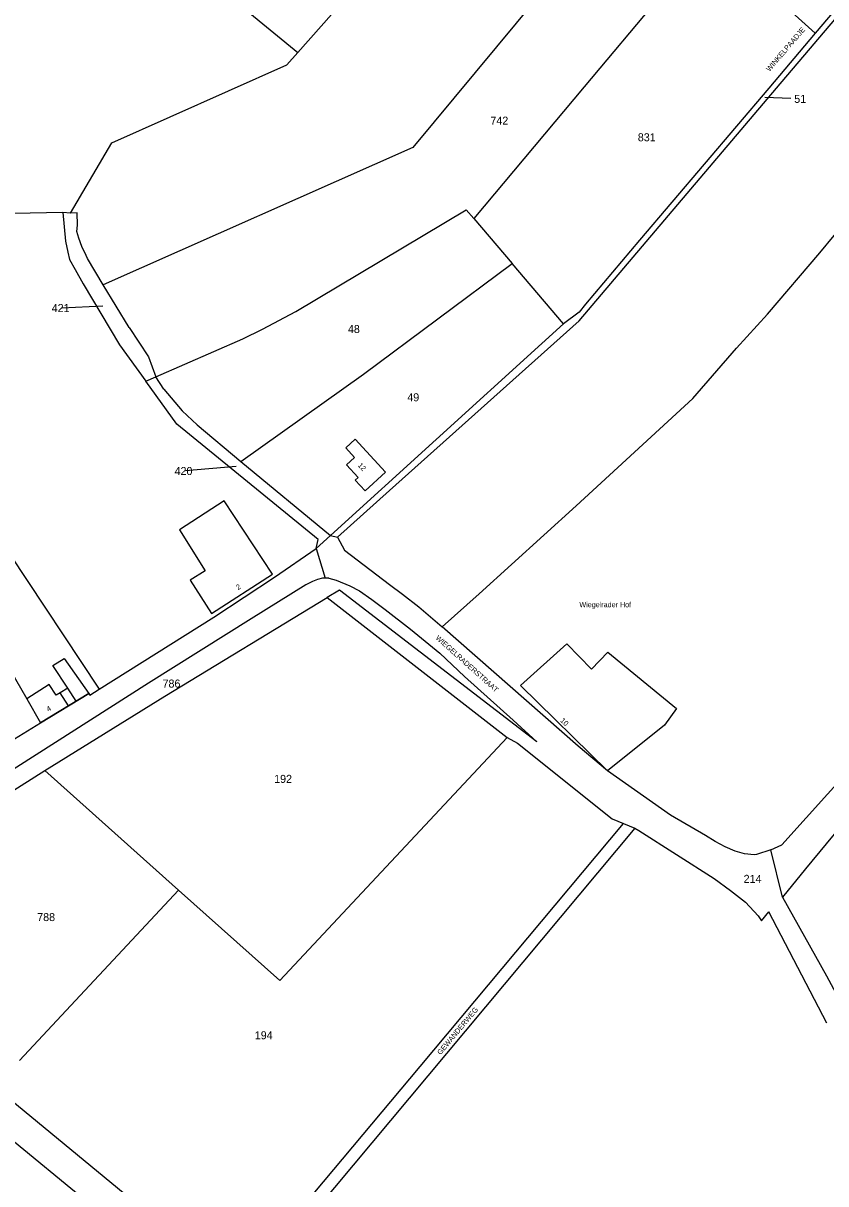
# Model space of a CAD drawing. Extents: x 191922 to 199923, y 328959 to 333350.
# Drawn here: x 192876.4 to 193147.3, y 331130.5 to 331521.9 of the extents above; entities that cross this region are included whole.
import ezdxf

# ---------------------------------------------------------------- set-up
doc = ezdxf.new("R2010")
doc.units = 0
for name, color, linetype in [('bijgebouwen', 7, 'Continuous'), ('bouwvlak', 7, 'Continuous'), ('enkelbestemming', 7, 'Continuous'), ('Level 6', 7, 'Continuous'), ('maatvoering - maximum aantal wooneenheden', 7, 'Continuous'), ('Maatvoering_symbolen', 7, 'Continuous'), ('recreatiewoning', 7, 'Continuous')]:
    doc.layers.add(name, color=color, linetype=linetype)

msp = doc.modelspace()

# ---------------------------------------------------------------- linework, layer by layer
at = {"layer": 'bouwvlak'}
for p, q in [((193135.51, 331496.43), (193126.67, 331496.8)), ((192889.44, 331425.9), (192903.31, 331426.55)), ((192931.12, 331371.02), (192948.23, 331372.49))]:
    msp.add_line(p, q, dxfattribs=at)
at = {"layer": 'Level 6'}
for p, q in [((193223.32, 331612.42), (193143.75, 331518.53)), ((193130.6, 331500), (193222.2, 331608.13)), ((193084.41, 331572.16), (193007.94, 331479.95)), ((193108.05, 331550.79), (193065.69, 331500.42)), ((193143.75, 331518.53), (193128.05, 331500)), ((193065.69, 331500.42), (193028.44, 331456.03)), ((193064.09, 331421.5), (193130.6, 331500)), ((193128.05, 331500), (193084.42, 331448.65)), ((193007.94, 331479.95), (192903.43, 331433.64)), ((192889.78, 331458.05), (192864.58, 331457.53)), ((192892.37, 331457.83), (192889.78, 331458.05)), ((192892.37, 331457.83), (192889.78, 331458.05)), ((192894.66, 331457.9), (192892.37, 331457.83)), ((192894.67, 331453.75), (192894.66, 331457.9)), ((193028.44, 331456.03), (193041.4, 331440.83)), ((192894.48, 331451.57), (192894.67, 331453.75)), ((192895.18, 331449.32), (192894.48, 331451.57)), ((192896.14, 331446.51), (192895.18, 331449.32)), ((192897.67, 331443.55), (192896.14, 331446.51)), ((193084.42, 331448.65), (193066.18, 331427.12)), ((192898.08, 331442.48), (192897.67, 331443.55)), ((192903.43, 331433.64), (192898.08, 331442.48)), ((193058.79, 331420.43), (193041.4, 331440.83)), ((192912.18, 331419.21), (192903.43, 331433.64)), ((193066.18, 331427.12), (193064.01, 331424.45)), ((193064.01, 331424.45), (193058.79, 331420.43)), ((193058.79, 331420.43), (193051.43, 331413.87)), ((193051.43, 331413.87), (192980.08, 331349.12)), ((192917.79, 331401.14), (192921.14, 331402.61)), ((192928.3, 331386.69), (192917.79, 331401.14)), ((192928.3, 331386.69), (192917.79, 331401.14)), ((192923.91, 331398.45), (192921.14, 331402.61)), ((192975.97, 331347.73), (192928.3, 331386.69)), ((192975.97, 331347.73), (192928.3, 331386.69)), ((192949.82, 331374.01), (192980.08, 331349.12)), ((192980.08, 331349.12), (192975.31, 331344.67)), ((192980.08, 331349.12), (192975.31, 331344.67)), ((192980.08, 331349.12), (192982.48, 331348.58)), ((192980.08, 331349.12), (192982.48, 331348.58)), ((192982.48, 331348.58), (192984.83, 331344.19)), ((192982.48, 331348.58), (192984.83, 331344.19)), ((192961.23, 331334.99), (192975.31, 331344.67)), ((192975.31, 331344.67), (192975.97, 331347.73)), ((192975.31, 331344.67), (192975.97, 331347.73)), ((192975.31, 331344.67), (192978.33, 331334.7)), ((192871.72, 331342.97), (192902.07, 331297.3)), ((192984.83, 331344.19), (193000, 331332.53)), ((192984.83, 331344.19), (193000, 331332.53)), ((192940.76, 331321.55), (192961.23, 331334.99)), ((192974.03, 331333.63), (192971.74, 331332.47)), ((192975.69, 331334.25), (192974.03, 331333.63)), ((192977.47, 331334.66), (192975.69, 331334.25)), ((192978.33, 331334.7), (192977.47, 331334.66)), ((192979.54, 331334.76), (192978.33, 331334.7)), ((193000, 331332.53), (193004.45, 331329.32)), ((193000, 331332.53), (193004.45, 331329.32)), ((192971.74, 331332.47), (192953.31, 331320.94)), ((192983.15, 331330.61), (192979.04, 331328.14)), ((193004.45, 331329.32), (193009.92, 331325.04)), ((193004.45, 331329.32), (193009.92, 331325.04)), ((193017.83, 331318.27), (193030.27, 331329.44)), ((192979.04, 331328.14), (193039.73, 331281.01)), ((193009.92, 331325.04), (193017.83, 331318.27)), ((193009.92, 331325.04), (193017.83, 331318.27)), ((192902.07, 331297.3), (192940.76, 331321.55)), ((192953.31, 331320.94), (192918.72, 331299.28)), ((192918.72, 331299.28), (192865.76, 331265.65)), ((192898.84, 331295.28), (192902.07, 331297.3)), ((193132.4, 331244.73), (193179.99, 331297.61)), ((192882.28, 331285.92), (192898.5, 331295.83)), ((192898.5, 331295.83), (192898.84, 331295.28)), ((192869.02, 331277.85), (192882.28, 331285.92)), ((192863.99, 331257.43), (192883.65, 331269.84)), ((192883.65, 331269.84), (192928.84, 331229.53)), ((193094.89, 331254.78), (193073.63, 331269.77)), ((193094.89, 331254.78), (193073.63, 331269.77)), ((193106.73, 331247.91), (193094.89, 331254.78)), ((193106.73, 331247.91), (193094.89, 331254.78)), ((193082.82, 331250.34), (192967.98, 331113.22)), ((193078.99, 331251.99), (193082.82, 331250.34)), ((193152.28, 331250.92), (193140.4, 331236.7)), ((193152.28, 331250.92), (193140.4, 331236.7)), ((193109.94, 331245.86), (193106.73, 331247.91)), ((193109.94, 331245.86), (193106.73, 331247.91)), ((193113.29, 331244.09), (193109.94, 331245.86)), ((193113.29, 331244.09), (193109.94, 331245.86)), ((193116.73, 331242.61), (193113.29, 331244.09)), ((193116.73, 331242.61), (193113.29, 331244.09)), ((193119.9, 331241.74), (193116.73, 331242.61)), ((193119.9, 331241.74), (193116.73, 331242.61)), ((193128.79, 331243.08), (193123.9, 331241.48)), ((193128.79, 331243.08), (193123.9, 331241.48)), ((193128.79, 331243.08), (193132.4, 331244.73)), ((193132.62, 331227.13), (193128.79, 331243.08)), ((193132.62, 331227.13), (193128.79, 331243.08)), ((193123.16, 331241.42), (193119.9, 331241.74)), ((193123.16, 331241.42), (193119.9, 331241.74)), ((193123.9, 331241.48), (193123.16, 331241.42)), ((193123.9, 331241.48), (193123.16, 331241.42)), ((193140.4, 331236.7), (193132.62, 331227.13)), ((193140.4, 331236.7), (193132.62, 331227.13)), ((192875.12, 331171.99), (192928.84, 331229.53)), ((193147.66, 331184.61), (193128.09, 331222.15)), ((192866.4, 331163.51), (192948.41, 331096.08)), ((192858.88, 331156.47), (192942.03, 331088.47))]:
    msp.add_line(p, q, dxfattribs=at)
for points in [[(192969.12, 331512.04), (193044.3, 331596.92), (193112.55, 331673.79), (193157.11, 331723.58)], [(192870.21, 331592.87), (192893.26, 331573.83), (192926.41, 331546.86), (192942.27, 331534.03), (192969.12, 331512.04)], [(192870.21, 331592.87), (192893.26, 331573.83), (192926.41, 331546.86), (192942.27, 331534.03), (192969.12, 331512.04)], [(193110.6, 331553.87), (193128.53, 331537.67), (193125.85, 331534.7), (193143.75, 331518.53)], [(192892.37, 331457.83), (192906.27, 331481.51), (192965.38, 331507.81), (192969.12, 331512.04)], [(192892.37, 331457.83), (192906.27, 331481.51), (192965.38, 331507.81), (192969.12, 331512.04)], [(193030.27, 331329.44), (193062.99, 331359.08), (193102.4, 331395.3), (193117.17, 331412.25), (193127.62, 331423.71), (193145.27, 331444.39), (193154.96, 331456.14), (193170.43, 331474.23), (193206.02, 331436.24)], [(192889.78, 331458.05), (192890.73, 331448.39), (192891.47, 331444.66), (192892.06, 331442.16), (192893.95, 331438.8), (192896.61, 331433.96), (192908.85, 331413.41), (192917.79, 331401.14)], [(192889.78, 331458.05), (192890.73, 331448.39), (192891.47, 331444.66), (192892.06, 331442.16), (192893.95, 331438.8), (192896.61, 331433.96), (192908.85, 331413.41), (192917.79, 331401.14)], [(192921.14, 331402.61), (192950.48, 331415.41), (192957.21, 331418.67), (192968.47, 331424.63), (193025.91, 331458.98), (193028.44, 331456.03)], [(192949.82, 331374.01), (192991.28, 331403.47), (193041.4, 331440.83)], [(192912.18, 331419.21), (192918.66, 331409.35), (192921.14, 331402.61)], [(192982.48, 331348.58), (193000, 331364.24), (193064.09, 331421.5)], [(192923.91, 331398.45), (192930.06, 331391.11), (192935.12, 331386.42), (192949.82, 331374.01)], [(192805.97, 331339.22), (192826.07, 331320.74), (192853.56, 331314.03), (192864.54, 331316.88), (192870, 331307.27), (192877.68, 331293.98), (192882.28, 331285.92)], [(192979.54, 331334.76), (192982.08, 331333.98), (192986.59, 331332.1), (192989.93, 331330.43), (192994.12, 331327.56), (192998.58, 331324.19), (193007.13, 331317.47), (193016.98, 331309.36), (193025.37, 331301.52), (193041.73, 331286.85), (193049.74, 331279.51), (192983.15, 331330.61)], [(192883.65, 331269.84), (192924.17, 331294.86), (192979.04, 331328.14)], [(193073.63, 331269.77), (193063.66, 331278.07), (193017.83, 331318.27)], [(193073.63, 331269.77), (193063.66, 331278.07), (193017.83, 331318.27)], [(192928.84, 331229.53), (192962.98, 331199.05), (193039.73, 331281.01)], [(193039.73, 331281.01), (193043.26, 331279.03), (193075.21, 331253.56), (193078.99, 331251.99)], [(192964.92, 331115.79), (193010.35, 331170.04), (193078.99, 331251.99)], [(193082.82, 331250.34), (193084.23, 331249.6), (193109.58, 331233.46), (193115.09, 331229.36), (193120.19, 331225.49)], [(193132.62, 331227.13), (193147.5, 331200.62), (193153.16, 331190.1), (193156.91, 331182.57), (193159.19, 331177.61), (193161.22, 331172.1)], [(193120.19, 331225.49), (193124.49, 331220.8), (193125.55, 331219.09), (193128.09, 331222.15)]]:
    msp.add_lwpolyline(points, dxfattribs=at)
at = {"layer": 'recreatiewoning'}
for p, q in [((192985.51, 331372.98), (192989.47, 331368.65)), ((192960.54, 331336.04), (192944.24, 331360.74)), ((192932.78, 331334.08), (192939.96, 331322.8)), ((192939.96, 331322.8), (192960.54, 331336.04)), ((193044.27, 331298.54), (193059.88, 331312.57)), ((192891.47, 331297.59), (192886.43, 331305.24)), ((192891.47, 331297.59), (192888.93, 331296.06)), ((192894.32, 331293.28), (192891.47, 331297.59)), ((193044.27, 331298.54), (193073.63, 331269.77)), ((192898.5, 331295.83), (192882.28, 331285.92)), ((192891.67, 331291.66), (192888.93, 331296.06))]:
    msp.add_line(p, q, dxfattribs=at)
for points in [[(192985.51, 331372.98), (192988.21, 331375.45), (192985.27, 331378.68), (192988.49, 331381.62)], [(192989.47, 331368.65), (192988.49, 331367.75), (192991.82, 331364.13), (192998.7, 331370.43), (192988.49, 331381.62)], [(192944.24, 331360.74), (192929.11, 331351.01), (192937.77, 331337.22), (192932.78, 331334.08)], [(193059.88, 331312.57), (193068.18, 331303.98), (193073.76, 331309.75), (193096.85, 331290.79)], [(192886.43, 331305.24), (192890.2, 331307.65), (192898.5, 331295.83)], [(192888.93, 331296.06), (192887.57, 331295.25), (192885.19, 331298.84), (192877.68, 331293.98), (192882.28, 331285.92)], [(193096.85, 331290.79), (193092.87, 331285.17), (193073.63, 331269.77)]]:
    msp.add_lwpolyline(points, dxfattribs=at)

# ---------------------------------------------------------------- texts
at = {"layer": 'bijgebouwen'}
msp.add_text('Wiegelrader Hof', height=1.75, dxfattribs=at).set_placement((193064.12, 331324.91))
at = {"layer": 'enkelbestemming'}
for s, p in [('51', (193136.64, 331495)), ('742', (193034.09, 331487.66)), ('831', (193083.84, 331482.05)), ('421', (192886.01, 331424.46)), ('48', (192986, 331417.38)), ('49', (193006.03, 331394.36)), ('420', (192927.49, 331369.49))]:
    msp.add_text(s, height=2.7, dxfattribs=at).set_placement(p)
for s, p in [('786', (192923.43, 331297.81)), ('192', (192961.1, 331265.67)), ('214', (193119.56, 331231.95)), ('788', (192881.12, 331219.06)), ('194', (192954.56, 331179.2))]:
    msp.add_text(s, height=2.7, rotation=0, dxfattribs=at).set_placement(p)
at = {"layer": 'maatvoering - maximum aantal wooneenheden'}
for s, rotation, p in [('12', 312.3624, (192989.21, 331372.64)), ('2', 32.7835, (192948.93, 331330.65)), ('4', 31.4159, (192884.92, 331289.59)), ('10', 315.6082, (193057.52, 331286.54))]:
    msp.add_text(s, height=1.75, rotation=rotation, dxfattribs=at).set_placement(p)
at = {"layer": 'Maatvoering_symbolen'}
for s, rotation, p in [('WINKELPAADJE', 49.4236, (193128.31, 331505.42)), ('WIEGELRADERSTRAAT', 318.1236, (193015.42, 331314.34)), ('GEWANDERWEG', 50.1577, (193017.29, 331173.8))]:
    msp.add_text(s, height=1.75, rotation=rotation, dxfattribs=at).set_placement(p)

doc.saveas('drawing.dxf')
